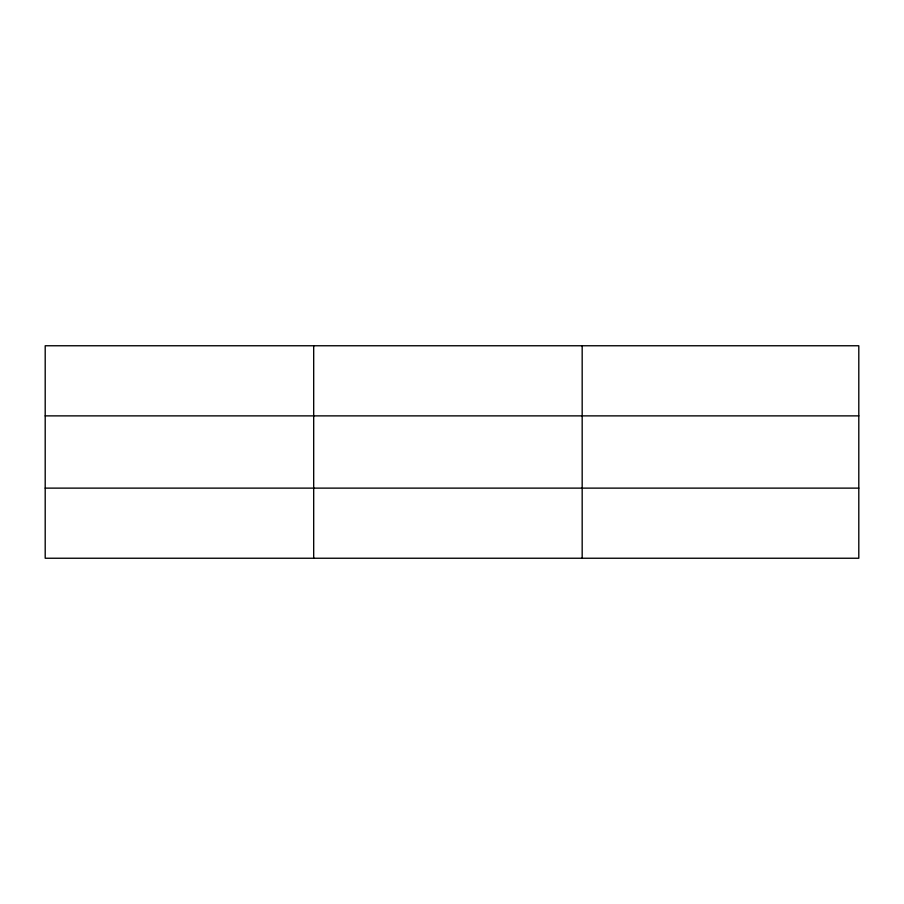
<?xml version="1.0" encoding="UTF-8"?>
<svg xmlns="http://www.w3.org/2000/svg" width="904" height="904" viewBox="0 0 904 904"><rect width="100%" height="100%" fill="white"/><g stroke="black" fill="none" stroke-linecap="round" stroke-linejoin="round"><path stroke-width="1.36" d="M313.688 558.243L313.688 345.757M582.176 558.243L582.176 345.757M858.8 415.874L858.8 345.757L45.2 345.757L45.2 558.243L858.8 558.243L858.8 415.874L45.2 415.874M45.2 488.126L858.8 488.126"/></g></svg>
